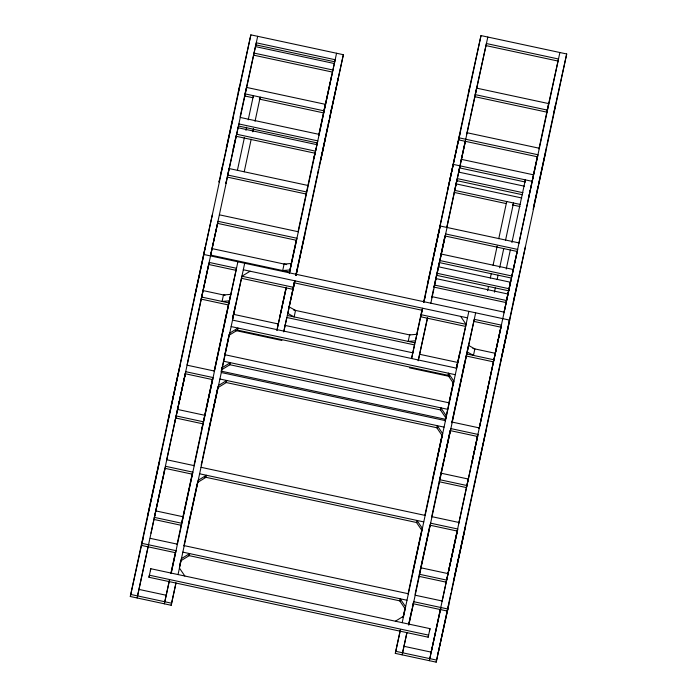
<?xml version="1.0" encoding="UTF-8"?>
<svg xmlns="http://www.w3.org/2000/svg" width="697" height="697" viewBox="0 0 697 697"><rect width="100%" height="100%" fill="white"/><g stroke="black" fill="none" stroke-linecap="round" stroke-linejoin="round"><path stroke-width="1.05" d="M175.984 583.162L171.166 605.266L130.304 596.501L169.214 414.837M222.265 167.071L219.032 182.117L219.485 180.061M239.637 85.931L226.342 147.956L226.795 145.9M172.377 400.444L205.145 247.452M296.112 275.332L343.36 54.706L250.868 34.85L141.535 545.42L175.583 552.73M137.562 595.9L148.034 547.014M150.988 533.205L161.007 486.375M161.46 484.319L163.054 476.809M163.507 474.753L164.649 469.369M166.923 458.809L172.159 434.301M172.612 432.245L175.792 417.364M236.083 135.741L233.155 149.419L233.608 147.363M240.134 116.852L246.224 88.441M179.19 401.899L185.332 373.209M187.144 364.766L208.542 264.79M210.834 254.152L212.027 248.594L286.702 264.616M257.672 36.314L137.117 597.956M148.958 577.264L150.805 568.717L430.005 628.642L428.158 637.189L148.958 577.264L149.411 575.208L428.611 635.133L428.158 637.189M237.407 170.329L244.386 137.684M245.963 130.374L246.642 127.168M248.219 119.858L253.394 95.672L252.941 97.728L244.595 95.933M244.22 171.784L251.199 139.147M252.776 131.829L253.447 128.631M255.024 121.313L260.208 97.136L259.754 99.192M164.806 601.746L169.362 580.418M170.948 573.073L175.278 552.782M177.082 544.401L192.32 473.246M193.914 465.805L203.062 423.07M204.596 415.891L212.358 379.604M214.153 371.283L226.656 312.875M206.425 407.754L212.55 379.142M214.362 370.726L228.886 302.907L201.642 297.061L201.198 299.118L228.433 304.964M171.235 573.1L237.886 261.793M171.166 605.266L175.94 582.962M179.573 566.042L180.715 560.658M183.895 545.864L189.584 519.239M190.037 517.183L197.312 483.134M201.18 465.143L202.086 460.83M202.539 458.774L212.55 411.971M213.003 409.914L217.551 388.612M221.184 371.684L221.646 369.488M224.826 354.695L229.147 334.447M232.476 318.973L233.469 314.33L278.086 323.913M213.238 409.209L217.995 386.957M221.402 371.126L229.113 335.039M232.519 319.209L235.691 304.371M178.04 574.563L244.699 263.257M286.023 287.817L276.909 330.448L286.328 287.452M291.25 263.475L296.251 240.064M298.063 231.648L314.878 153.061M316.464 145.699L317.144 142.449M318.738 135.087L325.316 104.315L246.433 87.386M315.053 153.14L313.859 158.707L317.335 142.754M316.83 144.898L317.274 142.746M318.851 135.392L331.685 75.503M289.473 273.076L336.555 53.242M283.914 330.979L286.702 317.928M288.967 307.377L294.195 282.912M295.789 275.481L297.602 266.995M298.055 264.938L308.057 218.187M308.51 216.131L317.144 175.749M317.597 173.684L318.503 169.38M318.956 167.324L327.59 126.941M328.043 124.876L328.958 120.572M329.411 118.516L331.938 106.711M338.272 78.012L320.672 160.162L325.525 137.901M411.596 358.389L414.619 344.231M416.667 334.726L421.912 310.165M423.732 301.723L469.778 86.663M433.943 254.632L453.277 164.396L532.151 181.325M423.968 301.949L440.234 226.011L519.117 242.939M413.356 603.768L447.404 611.069L566.696 53.974L481.008 35.582L458.661 139.888L537.544 156.816M427.357 318.015L418.209 360.776L427.627 317.78M431.687 297.785L433.508 289.272M433.961 287.208L436.47 275.428M438.291 266.986L439.206 262.656M440.8 255.276L444.904 236.109M446.725 227.588L456.979 179.687L456.082 183.877L521.792 197.983M458.582 172.229L459.497 167.899M461.092 160.449L465.187 141.36M466.781 133.902L469.752 119.989M470.205 117.932L476.591 88.127L548.652 103.592L538.955 148.914M444.843 236.971L439.816 260.53L511.886 275.995L517.139 251.443M446.89 227.475L461.475 159.369L533.545 174.834L518.96 242.948M430.833 303.204L447.047 227.466M487.813 37.046L454.244 192.424L506.179 203.576M408.764 624.625L413.809 601.711L447.857 609.012L436.174 662.15L395.312 653.377L400.322 629.992M403.04 617.342L405.105 607.671M408.05 593.975L421.946 528.997M424.874 515.379L442.186 434.484M445.113 420.857L445.819 417.52M448.772 403.729L453.311 382.522M456.256 368.818L457.624 362.44L419.376 354.233M437.385 457.319L442.151 435.067M445.331 420.3L453.494 382.087M456.448 368.373L459.846 352.482M402.195 622.674L468.854 311.367M402.578 652.784L406.9 632.536M408.721 624.111L410.542 615.547M410.995 613.491L411.901 609.169M412.354 607.113L413.269 602.8M415.081 594.375L429.866 525.268M431.687 516.843L443.963 459.428M444.416 457.363L450.105 430.746M451.926 422.321L454.427 410.568M454.88 408.512L464.429 363.904M444.425 457.729L450.323 430.171M451.909 422.818L466.659 353.945L493.894 359.791M467.312 350.957L468.497 345.398L474.857 348.909L473.463 355.4L467.112 351.889M408.782 625.131L475.659 312.831M487.604 290.71L488.519 286.458M490.331 278.025L491.246 273.712M493.067 265.278L497.161 246.085M498.747 238.714L506.71 201.538L506.257 203.594M494.417 292.165L495.323 287.922M497.144 279.488L498.059 275.167M499.644 267.805L503.739 248.611M505.56 240.177L513.523 202.993L513.07 205.049M506.24 269.042L510.335 249.918M511.92 242.547L525.346 179.87L524.893 181.926M429.814 658.63L440.513 608.612M442.107 601.241L457.127 531.036M458.713 523.595L468.271 479.031L441.035 473.185M471.433 464.629L477.576 435.939M493.502 361.56L479.17 428.498L501.012 326.562M495.097 354.12L501.012 326.492M503.975 312.674L510.666 281.03L510.213 283.087M533.31 175.269L537.37 156.241M471.886 462.573L477.576 436.008M503.966 312.744L510.108 284.054M559.883 52.519L429.361 660.686M436.174 662.15L450.968 593.069M451.412 591.012L463.479 534.625M463.932 532.56L474.857 481.557M478.247 466.093L517.252 283.548M533.118 209.353L538.084 186.169M538.537 184.113L546.439 147.163M546.892 145.107L555.465 105.055M238.243 92.422L250.868 34.85M220.871 173.562L233.042 118.054M203.759 253.943L212.306 214.885M194.838 295.598L203.838 254.483L509.707 320.132L502.093 354.756M168.761 416.893L179.992 365.82M167.82 421.328L178.598 372.311M147.529 516.102L159.7 460.586M130.304 596.501L142.92 538.929M226.29 181.516L225.837 183.572L229.069 168.535L307.943 185.463M212.184 247.862L217.499 223.702M210.564 255.407L217.49 223.894M201.877 296.007L209.257 262.438L236.501 268.284L225.27 319.365M177.395 410.045L185.419 373.54M174.633 422.791L185.864 371.719L213.099 377.565L201.869 428.638M154.342 517.566L165.607 466.302L192.851 472.148L181.168 525.285L153.924 519.439M150.352 570.773L150.805 568.717M164.353 603.811L169.406 580.653M171 573.587L176.036 550.674L141.988 543.364M232.537 318.738L241.92 276.239L250.118 271.211M208.682 430.101L218.091 387.105M188.617 523.83L198.227 480.285L206.425 475.258L205.972 477.314L197.774 482.341M179.408 567.75L181.455 558.628L189.654 553.592L189.201 555.648L181.002 560.684M315.68 150.482L316.133 148.417M289.264 273.146L296.939 238.252L218.065 221.324L217.612 223.38L296.486 240.308M279.689 317.466L286.336 287.216M289.551 272.614L290.466 268.441M330.744 112.269L343.36 54.706M322.493 151.937L322.938 149.881M292.635 290.257L294.239 282.956M295.859 275.42L304.807 234.741M289.02 307.455L294.526 282.416M296.129 275.115L297.279 269.905M283.714 331.911L294.944 280.83L293.106 289.377L241.467 278.295M468.384 93.154L481.008 35.582M449.277 182.414L460.055 133.397M447.883 188.904L459.114 137.832L537.997 154.76L532.038 181.847M427.618 283.574L440.234 226.011M411.631 358.267L422.626 308.24L420.788 316.786L465.622 326.405M423.811 302.524L424.961 297.305M458.609 172.403L459.759 167.193M461.362 159.892L465.491 141.116M434.658 283.993L445.653 233.957L517.723 249.43L506.039 302.568L433.97 287.094L434.423 285.038L506.492 300.512M456.457 367.894L466.066 324.349L460.647 316.394M432.828 478.212L442.673 433.63L437.254 425.675L436.801 427.731L442.22 435.686M412.537 572.986L422.382 528.396L416.963 520.441L416.51 522.497L421.929 530.452M395.312 653.377L400.366 630.227M403.336 616.906L405.61 606.738L400.191 598.784L399.738 600.84L405.157 608.795M463.27 369.358L474.274 319.322L501.509 325.168L493.441 361.848L466.206 356.001M419.35 574.441L430.624 523.186L457.859 529.032L457.406 531.088L430.171 525.242M402.125 654.84L406.952 632.737M429.552 630.698L430.005 628.642M528.37 198.54L529.284 194.367M529.746 192.276L530.208 190.194M530.661 188.103L531.584 183.938M447.979 573.797L457.38 531.036M457.371 531.271L446.176 582.169L418.941 576.323M440.835 608.333L431.208 652.139L403.964 646.293M554.08 111.546L566.696 53.974M533.571 207.297L545.742 151.789M509.15 321.334L509.594 319.278M513.306 301.967L525.468 246.459M500.707 361.255L507.869 328.688M474.378 483.849L485.861 431.469M454.792 575.26L465.57 526.244M453.398 581.751L464.176 532.735M438.012 653.603L448.79 604.578M395.382 621.21L403.589 616.183M485.975 45.593L558.044 61.066M255.834 44.861L334.708 61.789M255.416 46.594L334.29 63.523M547.267 110.082L475.197 94.618L486.428 43.536L558.497 59.01L546.814 112.139L474.744 96.674M254.022 53.085L332.905 70.014M253.569 55.141L332.452 72.079M467.312 132.796L539.382 148.269M323.922 110.806L245.048 93.877L256.287 42.805L335.161 59.733L323.469 112.87L259.319 99.096M240.299 117.453L319.182 134.39M459.628 167.916L525.346 182.022M458.67 172.107L524.388 186.204M238.461 126.009L317.335 142.937L317.788 140.881L238.914 123.953L227.684 175.025L306.549 191.954L306.096 194.01L227.222 177.082M238.034 127.743L316.908 144.671M457.284 178.598L522.994 192.703M456.831 180.654L522.541 194.759M236.64 134.233L315.523 151.162M236.187 136.29L315.07 153.218M454.697 190.368L520.406 204.474M512.53 204.935L519.953 206.53M445.2 236.022L517.27 251.486M441.201 254.039L513.271 269.504M219.45 214.833L298.333 231.761M439.363 262.586L511.432 278.051M510.474 282.241L438.404 266.777L437.01 273.268L509.08 288.732M436.557 275.324L508.627 290.788M435.817 278.547L507.886 294.012M432.218 296.713L504.288 312.186M210.633 255.085L289.516 272.013M243.305 269.748L467.46 317.858M208.804 264.494L236.048 270.34M293.846 282.747L422.391 310.339M473.821 321.378L501.056 327.224M241.92 276.239L293.559 287.321M421.241 314.73L466.066 324.349M203.036 290.571L225.035 295.293M293.585 310.008L410.019 334.996M472.914 348.491L495.288 353.301M287.338 315.453L415.02 342.863M286.885 317.51L414.567 344.919M284.463 325.281L412.999 352.865M232.528 320.097L456.683 368.208M231.134 326.588L455.289 374.698M237.058 330.012L449.521 375.622M235.508 330.5L281.876 340.458M409.557 367.859L449.173 376.363M224.913 354.721L449.068 402.831M223.528 361.212L447.674 409.322M229.444 364.636L440.852 410.01M221.297 371.179L445.453 419.289M187.249 365.219L214.493 371.065M221.297 372.529L445.453 420.639M452.266 422.103L479.501 427.949M219.912 379.02L444.059 427.13M185.411 373.775L212.646 379.621M225.828 382.444L437.237 427.827M450.419 430.65L477.663 436.496M175.688 417.991L202.923 423.837M466.885 485.521L439.641 479.675L450.872 428.594L478.107 434.44L466.432 487.578L439.188 481.732M167.001 459.811L194.236 465.657M432.009 516.695L459.245 522.541M201.006 467.304L425.161 515.414M199.621 473.794L423.767 521.905M165.154 468.358L192.398 474.204M204.474 476.992L416.945 522.593M155.771 510.892L183.006 516.738M420.779 567.767L448.023 573.614M154.377 517.383L181.621 523.229M419.394 574.258L446.629 580.104M150.186 538.337L177.421 544.183M184.235 545.646L408.39 593.757M415.194 595.212L442.438 601.058M182.841 552.137L406.996 600.248M188.765 555.561L400.174 600.936M138.956 589.409L166.191 595.255M130.757 594.445L171.61 603.21M395.765 651.32L436.627 660.094M179.434 568.072L184.853 576.018M177.526 409.444L176.141 415.935L203.376 421.781L204.77 415.29L177.526 409.444M223.467 294.953L222.073 301.444L229.339 300.851L230.724 294.361L223.467 294.953M284.097 264.058L282.703 270.549L289.969 269.957L291.355 263.466L284.097 264.058M289.177 306.907L287.791 313.397L294.143 316.917L295.537 310.426L289.177 306.907M409.601 334.908L408.207 341.399L415.473 340.798L416.858 334.307L409.601 334.908M222.134 367.702L221.681 369.758L229.879 364.731L230.332 362.675L222.134 367.702M229.749 333.079L229.296 335.144L237.494 330.108L237.947 328.052L229.749 333.079M218.518 385.511L218.065 387.567L226.264 382.54L226.717 380.484L218.518 385.511M440.87 407.867L440.417 409.923L445.836 417.878L446.289 415.821L440.87 407.867M448.476 373.243L448.023 375.3L453.451 383.254L453.895 381.198L448.476 373.243"/></g></svg>
